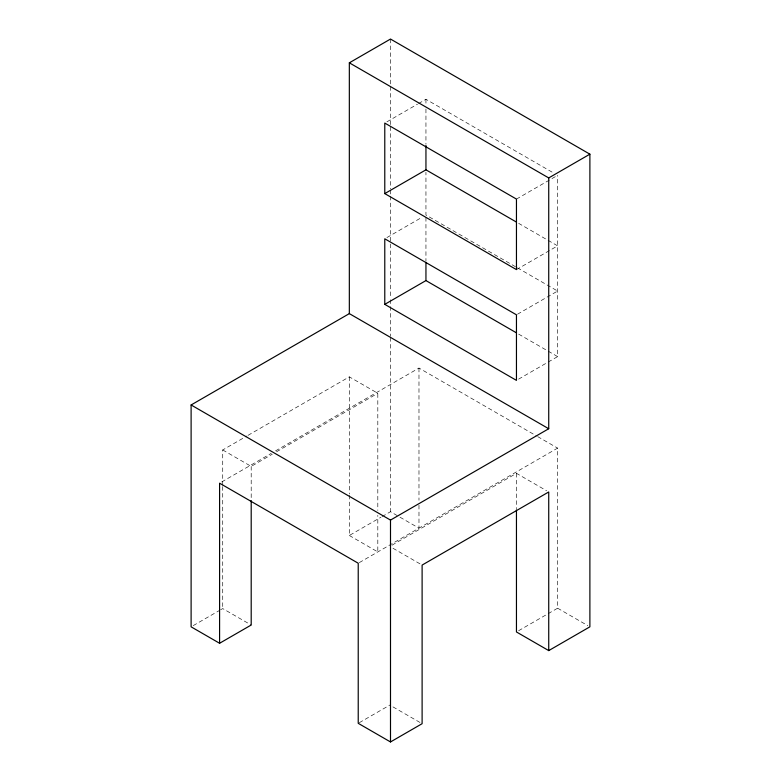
<?xml version="1.0" encoding="UTF-8"?>
<svg xmlns="http://www.w3.org/2000/svg" width="781" height="781" viewBox="0 0 781 781"><rect width="100%" height="100%" fill="white"/><g stroke="black" fill="none" stroke-linecap="round" stroke-linejoin="round"><path stroke-width="0.59" stroke-dasharray="3.9 2.93" d="M386.888 121.846L417.503 104.176M418.557 103.561L425.948 99.294L553.407 172.884M386.888 237.57L421.72 217.46M516.456 199.087L556.57 175.93M516.456 269.621L557.624 245.849L518.643 223.346M222.722 485.343L222.722 449.954L246.991 435.944M248.046 435.329L349.332 376.852L377.809 393.292L377.809 510.432M221.697 481.965L271.28 453.341M275.498 450.901L418.977 368.066L536.615 435.983M222.722 449.954L251.199 466.394L272.305 454.21M276.523 451.769L377.809 393.292M517.51 314.206L557.624 291.049L516.534 267.327M518.564 379.156L557.624 356.614L557.624 175.325M193.219 625.62L219.559 610.41M220.613 609.795L222.722 608.584L251.199 625.025M349.332 495.213L349.332 535.483L381.001 517.198M382.055 516.592L390.5 511.711L398.935 516.583M359.289 562.623L557.624 448.109L557.624 608.204L518.564 630.745M391.955 545.216L516.456 473.335L546.641 490.771M359.28 722.708L389.846 705.067M515.489 266.721L425.948 215.019L425.948 172.21M518.643 334.112L557.624 356.614M537.67 436.589L557.624 448.109M399.989 517.198L418.977 528.161L418.977 505.112M557.624 608.204L587.81 625.63M392.96 548.242L421.076 564.468M349.332 535.483L377.809 551.923L377.809 515.314M392.96 706.873L420.032 722.493M516.456 473.335L516.456 508.724M425.948 99.294L425.948 104.156M425.948 109.028L425.948 144.29M425.948 217.45L425.948 261.157M418.977 368.066L418.977 500.26M390.5 39.05L390.5 85.344M390.5 86.564L390.5 125.546M390.5 126.756L390.5 188.885M390.5 190.105L390.5 194.977M390.5 196.197L390.5 298.527M390.5 299.748L390.5 336.289M390.5 337.509L390.5 511.711M349.332 376.852L349.332 493.992M251.199 466.394L251.199 499.342M222.722 486.563L222.722 608.584"/><path stroke-width="1.17" d="M349.332 62.822L548.731 177.931L548.731 428.74L349.332 313.62L349.332 62.822L390.5 39.05L589.889 154.169L589.889 626.831L548.731 650.602L516.456 631.966L516.456 509.944M384.779 193.6L516.456 269.621L516.456 199.087L384.779 123.066L384.779 193.6L425.948 169.828L516.534 222.136M548.731 177.931L589.889 154.169M251.199 500.562L251.199 625.025L219.588 643.271L191.111 626.831L191.111 404.968L349.332 313.62M384.779 304.356L516.456 380.376L516.456 314.811L384.779 238.791L384.779 304.356L425.948 280.584L516.534 332.891M191.111 404.968L390.5 520.087L548.731 428.74M219.588 643.271L219.588 483.185L358.225 563.228L358.225 723.323L390.5 741.95L422.111 723.694L422.111 565.073L548.731 491.971L548.731 650.602M425.948 145.51L425.948 169.828M425.948 262.377L425.948 280.584M390.5 520.087L390.5 741.95"/></g></svg>
